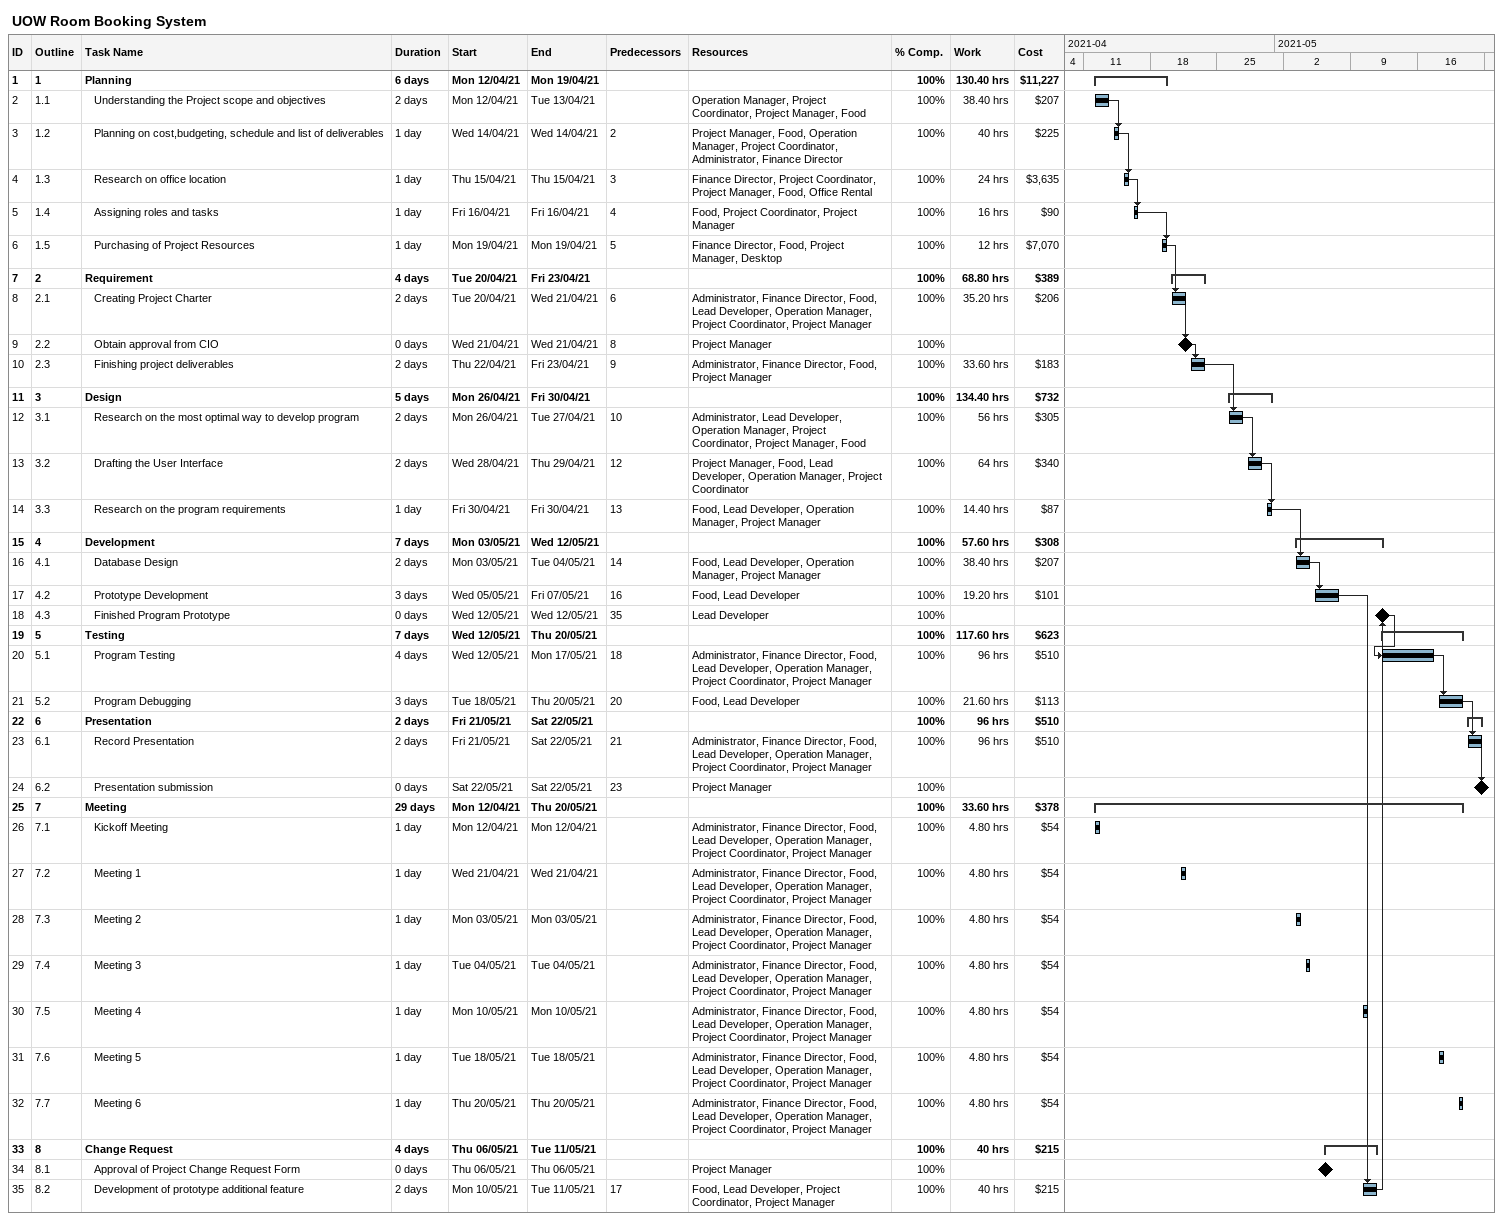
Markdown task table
UOW Room Booking System

| ID | WBS | Task | Duration | Start | Finish | Predecessors | Resources | % complete | Work (h) | Cost ($) |
|---|---|---|---|---|---|---|---|---|---|---|
| 1 | 1 | **Planning** | 6d | 2021-04-12 | 2021-04-19 |  |  | 100 | 130.40 | 11227 |
| 2 | 1.1 | Understanding the Project scope and objectives | 2d | 2021-04-12 | 2021-04-13 |  | Operation Manager, Project Coordinator, Project Manager, Food | 100 | 38.40 | 207 |
| 3 | 1.2 | Planning on cost,budgeting, schedule and list of deliverables | 1d | 2021-04-14 | 2021-04-14 | 2 | Project Manager, Food, Operation Manager, Project Coordinator, Administrator, Finance Director | 100 | 40 | 225 |
| 4 | 1.3 | Research on office location | 1d | 2021-04-15 | 2021-04-15 | 3 | Finance Director, Project Coordinator, Project Manager, Food, Office Rental | 100 | 24 | 3635 |
| 5 | 1.4 | Assigning roles and tasks | 1d | 2021-04-16 | 2021-04-16 | 4 | Food, Project Coordinator, Project Manager | 100 | 16 | 90 |
| 6 | 1.5 | Purchasing of Project Resources | 1d | 2021-04-19 | 2021-04-19 | 5 | Finance Director, Food, Project Manager, Desktop | 100 | 12 | 7070 |
| 7 | 2 | **Requirement** | 4d | 2021-04-20 | 2021-04-23 |  |  | 100 | 68.80 | 389 |
| 8 | 2.1 | Creating Project Charter | 2d | 2021-04-20 | 2021-04-21 | 6 | Administrator, Finance Director, Food, Lead Developer, Operation Manager, Project Coordinator, Project Manager | 100 | 35.20 | 206 |
| 9 | 2.2 | Obtain approval from CIO | 0d | 2021-04-21 | 2021-04-21 | 8 | Project Manager | 100 |  |  |
| 10 | 2.3 | Finishing project deliverables | 2d | 2021-04-22 | 2021-04-23 | 9 | Administrator, Finance Director, Food, Project Manager | 100 | 33.60 | 183 |
| 11 | 3 | **Design** | 5d | 2021-04-26 | 2021-04-30 |  |  | 100 | 134.40 | 732 |
| 12 | 3.1 | Research on the most optimal way to develop program | 2d | 2021-04-26 | 2021-04-27 | 10 | Administrator, Lead Developer, Operation Manager, Project Coordinator, Project Manager, Food | 100 | 56 | 305 |
| 13 | 3.2 | Drafting the User Interface | 2d | 2021-04-28 | 2021-04-29 | 12 | Project Manager, Food, Lead Developer, Operation Manager, Project Coordinator | 100 | 64 | 340 |
| 14 | 3.3 | Research on the program requirements | 1d | 2021-04-30 | 2021-04-30 | 13 | Food, Lead Developer, Operation Manager, Project Manager | 100 | 14.40 | 87 |
| 15 | 4 | **Development** | 7d | 2021-05-03 | 2021-05-12 |  |  | 100 | 57.60 | 308 |
| 16 | 4.1 | Database Design | 2d | 2021-05-03 | 2021-05-04 | 14 | Food, Lead Developer, Operation Manager, Project Manager | 100 | 38.40 | 207 |
| 17 | 4.2 | Prototype Development | 3d | 2021-05-05 | 2021-05-07 | 16 | Food, Lead Developer | 100 | 19.20 | 101 |
| 18 | 4.3 | Finished Program Prototype | 0d | 2021-05-12 | 2021-05-12 | 35 | Lead Developer | 100 |  |  |
| 19 | 5 | **Testing** | 7d | 2021-05-12 | 2021-05-20 |  |  | 100 | 117.60 | 623 |
| 20 | 5.1 | Program Testing | 4d | 2021-05-12 | 2021-05-17 | 18 | Administrator, Finance Director, Food, Lead Developer, Operation Manager, Project Coordinator, Project Manager | 100 | 96 | 510 |
| 21 | 5.2 | Program Debugging | 3d | 2021-05-18 | 2021-05-20 | 20 | Food, Lead Developer | 100 | 21.60 | 113 |
| 22 | 6 | **Presentation** | 2d | 2021-05-21 | 2021-05-22 |  |  | 100 | 96 | 510 |
| 23 | 6.1 | Record Presentation | 2d | 2021-05-21 | 2021-05-22 | 21 | Administrator, Finance Director, Food, Lead Developer, Operation Manager, Project Coordinator, Project Manager | 100 | 96 | 510 |
| 24 | 6.2 | Presentation submission | 0d | 2021-05-22 | 2021-05-22 | 23 | Project Manager | 100 |  |  |
| 25 | 7 | **Meeting** | 29d | 2021-04-12 | 2021-05-20 |  |  | 100 | 33.60 | 378 |
| 26 | 7.1 | Kickoff Meeting | 1d | 2021-04-12 | 2021-04-12 |  | Administrator, Finance Director, Food, Lead Developer, Operation Manager, Project Coordinator, Project Manager | 100 | 4.80 | 54 |
| 27 | 7.2 | Meeting 1 | 1d | 2021-04-21 | 2021-04-21 |  | Administrator, Finance Director, Food, Lead Developer, Operation Manager, Project Coordinator, Project Manager | 100 | 4.80 | 54 |
| 28 | 7.3 | Meeting 2 | 1d | 2021-05-03 | 2021-05-03 |  | Administrator, Finance Director, Food, Lead Developer, Operation Manager, Project Coordinator, Project Manager | 100 | 4.80 | 54 |
| 29 | 7.4 | Meeting 3 | 1d | 2021-05-04 | 2021-05-04 |  | Administrator, Finance Director, Food, Lead Developer, Operation Manager, Project Coordinator, Project Manager | 100 | 4.80 | 54 |
| 30 | 7.5 | Meeting 4 | 1d | 2021-05-10 | 2021-05-10 |  | Administrator, Finance Director, Food, Lead Developer, Operation Manager, Project Coordinator, Project Manager | 100 | 4.80 | 54 |
| 31 | 7.6 | Meeting 5 | 1d | 2021-05-18 | 2021-05-18 |  | Administrator, Finance Director, Food, Lead Developer, Operation Manager, Project Coordinator, Project Manager | 100 | 4.80 | 54 |
| 32 | 7.7 | Meeting 6 | 1d | 2021-05-20 | 2021-05-20 |  | Administrator, Finance Director, Food, Lead Developer, Operation Manager, Project Coordinator, Project Manager | 100 | 4.80 | 54 |
| 33 | 8 | **Change Request** | 4d | 2021-05-06 | 2021-05-11 |  |  | 100 | 40 | 215 |
| 34 | 8.1 | Approval of Project Change Request Form | 0d | 2021-05-06 | 2021-05-06 |  | Project Manager | 100 |  |  |
| 35 | 8.2 | Development of prototype additional feature | 2d | 2021-05-10 | 2021-05-11 | 17 | Food, Lead Developer, Project Coordinator, Project Manager | 100 | 40 | 215 |
